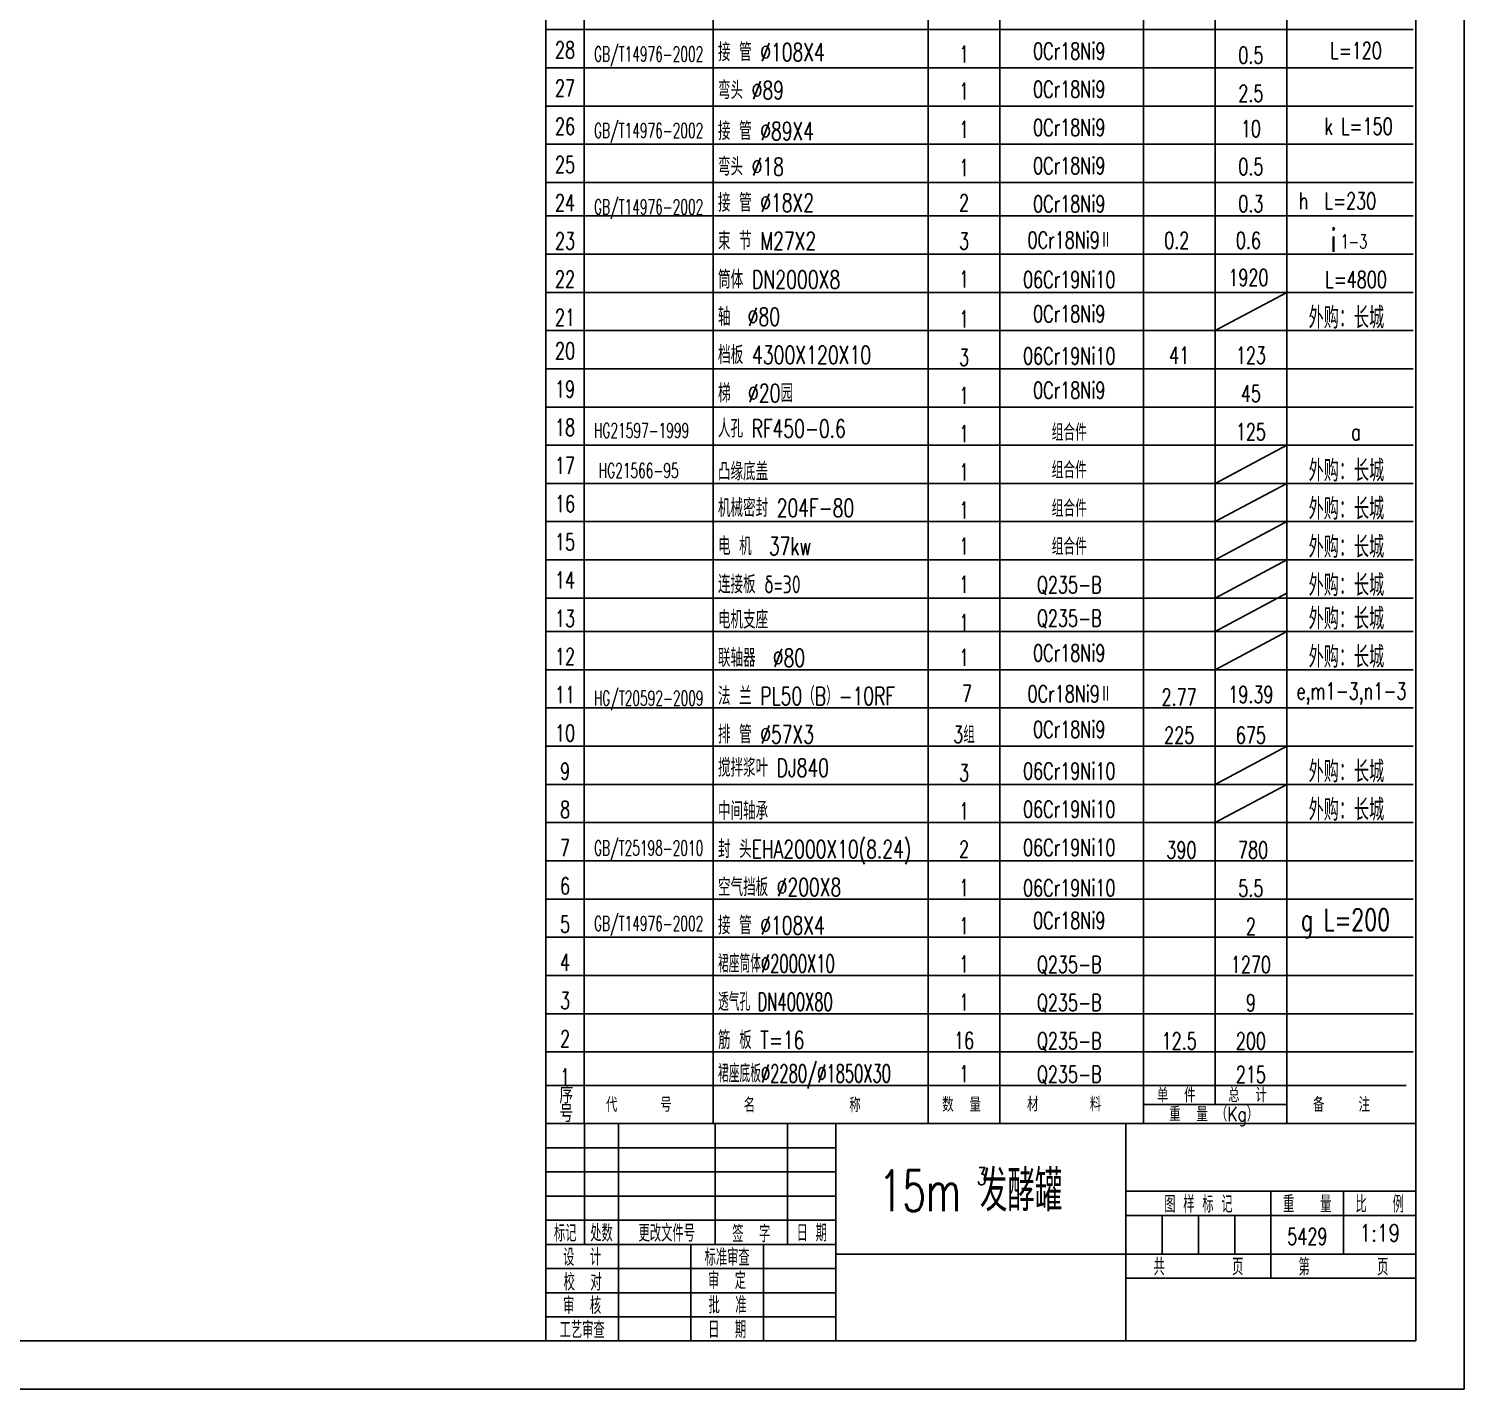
# Model space of a CAD drawing. Header units: millimetres. Extents: x 738 to 12024, y 91 to 16070.
# Drawn here: x 6381 to 12024, y 91 to 5442 of the extents above; entities that cross this region are included whole.
import ezdxf
from ezdxf.enums import TextEntityAlignment as Align

# ---------------------------------------------------------------- set-up
doc = ezdxf.new("R2010")
doc.units = ezdxf.units.MM
for name, color, linetype in [('1轮廓实线层', 7, 'Continuous'), ('2细线层', 3, 'Continuous'), ('6文字层', 3, 'Continuous'), ('_ITEM', 4, 'Continuous'), ('B', 7, 'Continuous'), ('DIM', 7, 'Continuous'), ('图框层', 7, 'Continuous')]:
    doc.layers.add(name, color=color, linetype=linetype)
doc.styles.add('HZ', font='ROMANS.SHX', dxfattribs={"width": 0.7, "bigfont": 'hztxt.shx'})
doc.styles.add('PC_TEXTSTYLE', font='romans.shx', dxfattribs={"width": 0.8, "bigfont": 'hztxt.shx'})

# ---------------------------------------------------------------- blocks, each defined once
blk = doc.blocks.new('ITEM')
at = {"color": 5}
for p, q in [((0, 8), (0, 0)), ((180, 8), (0, 8))]:
    blk.add_line(p, q, dxfattribs=at)
at = {"color": 3}
for p, q in [((8, 8), (8, 0)), ((35, 8), (35, 0)), ((80, 8), (80, 0)), ((95, 8), (95, 0)), ((125, 8), (125, 0)), ((140, 8), (140, 4)), ((155, 8), (155, 0)), ((155, 4), (125, 4))]:
    blk.add_line(p, q, dxfattribs=at)
at = {"color": 1, "style": 'HZ', "width": 0.8}
for s, height, p in [('序', 3.6, (2.83, 4.19)), ('单  件', 3, (127.84, 4.44)), ('总  计', 3, (142.76, 4.46)), ('号', 3.6, (2.83, 0.31)), ('代     号', 3, (12.56, 2.45)), ('名           称', 3, (41.39, 2.38)), ('数  量', 3, (82.92, 2.47)), ('材      料', 3, (100.67, 2.56)), ('重  量 （Kg）', 3, (130.41, 0.48)), ('备    注', 3, (160.48, 2.46))]:
    blk.add_text(s, height=height, dxfattribs=at).set_placement(p)
blk = doc.blocks.new('PC_TITLE_BLOCK')
at = {"layer": '1轮廓实线层'}
for p, q in [((-180, 0), (-180, 45)), ((-180, 0), (-180, 45)), ((-180, 45), (0, 45)), ((-172, 20), (-172, 45)), ((-165, 20), (-165, 45)), ((-145, 20), (-145, 45)), ((-130, 20), (-130, 45)), ((-120, 0), (-120, 45)), ((-60, 0), (-60, 45)), ((-60, 31), (0, 31)), ((-30, 13), (-30, 31)), ((-15, 18), (-15, 31)), ((-180, 25), (-120, 25)), ((-60, 26), (0, 26)), ((-180, 20), (-120, 20)), ((-165, 0), (-165, 20)), ((-150, 0), (-150, 20)), ((-135, 0), (-135, 20)), ((-120, 18), (0, 18)), ((-60, 13), (0, 13)), ((-180, 0), (0, 0))]:
    blk.add_line(p, q, dxfattribs=at)
at = {"layer": '2细线层'}
for p, q in [((-180, 40), (-120, 40)), ((-180, 35), (-120, 35)), ((-180, 30), (-120, 30)), ((-180, 15), (-120, 15)), ((-180, 10), (-120, 10)), ((-180, 5), (-120, 5))]:
    blk.add_line(p, q, dxfattribs=at)
at = {"layer": '2细线层', "color": 75}
for p, q in [((-52.5, 18), (-52.5, 26)), ((-45, 18), (-45, 26)), ((-37.5, 18), (-37.5, 26))]:
    blk.add_line(p, q, dxfattribs=at)
at = {"layer": '图框层'}
blk.add_line((0, 0), (0, 45), dxfattribs=at)
at = {"style": 'PC_TEXTSTYLE', "flags": 1}
blk.add_attdef('图纸张数', (0, 0), '', height=5, dxfattribs=at)
at = {"layer": '6文字层', "style": 'PC_TEXTSTYLE', "width": 0.667}
for s, p in [(' 图 样 标 记 ', (-45, 28.5)), (' 重   量 ', (-22.5, 28.5)), (' 比   例 ', (-7.5, 28.5)), ('标记', (-176, 22.5)), ('处数', (-168.5, 22.5)), (' 更改文件号 ', (-155, 22.5)), (' 签  字 ', (-137.51, 22.37)), (' 日 期 ', (-125, 22.5)), (' 设  计 ', (-172.5, 17.5)), ('标准审查', (-142.5, 17.5)), ('共        页', (-45, 15.5)), ('第        页', (-15, 15.5)), (' 校  对 ', (-172.4, 12.37)), (' 审  定 ', (-142.53, 12.68)), (' 审  核 ', (-172.5, 7.5)), ('批  准', (-142.43, 7.6)), ('工艺审查', (-172.5, 2.5)), (' 日  期 ', (-142.5, 2.5))]:
    blk.add_text(s, height=3.5, dxfattribs=at).set_placement(p, align=Align.MIDDLE)
at = {"layer": '6文字层', "style": 'PC_TEXTSTYLE', "flags": 8}
for tag, height, width, p, p2 in [('图样代号', 5, 2.176994, (-56.96, 35.53), (-3.51, 35.53)), ('图样名称', 7, 1.548666, (-116.78, 28.23), (-63.22, 28.23)), ('重量', 3.5, 1.481707, (-28.88, 20.51), (-16.35, 20.51)), ('比例', 3.5, 1.468426, (-13.53, 20.62), (-1.42, 20.62)), ('设计', 3.5, 1.504878, (-163.77, 15.45), (-151.09, 15.45)), ('标准审查', 3.5, 0.732355, (-133.59, 15.31), (-120.98, 15.31)), ('共几页', 3.5, 0.782855, (-49.76, 13.35), (-39.88, 13.35)), ('第几页', 3.5, 0.776067, (-19.69, 13.35), (-9.9, 13.35)), ('校对', 3.5, 1.480507, (-163.77, 10.48), (-151.09, 10.48)), ('审定', 3.5, 1.494807, (-133.8, 10.61), (-121.11, 10.61)), ('审核', 3.5, 1.511058, (-163.87, 5.38), (-151.09, 5.38)), ('批准', 3.5, 1.494711, (-133.7, 5.38), (-121.11, 5.38)), ('企业名称', 5, 2.108963, (-56.33, 3.82), (-4.24, 3.82)), ('工艺审查', 3.5, 0.741847, (-163.87, 0.41), (-151.09, 0.41)), ('日期', 3.5, 1.546165, (-134.08, 0.41), (-121.11, 0.41))]:
    blk.add_attdef(tag, text='', height=height, dxfattribs=dict(at, width=width)).set_placement(p, p2, align=Align.FIT)
at = {"layer": '6文字层', "style": 'PC_TEXTSTYLE', "width": 0.986205, "flags": 8}
blk.add_attdef('产品名称或材料标记', text='', height=5, rotation=0.4655, dxfattribs=at).set_placement((-117.65, 6.59), (-62.48, 7.04), align=Align.FIT)

msp = doc.modelspace()

# ---------------------------------------------------------------- linework, layer by layer
at = {"layer": '1轮廓实线层', "ltscale": 14}
for p, q in [((11044.38, 4254.97), (11326.19, 4405.26)), ((11044.38, 3653.78), (11326.19, 3804.08)), ((11044.38, 3503.48), (11326.19, 3653.78)), ((11044.38, 3353.19), (11326.19, 3503.48)), ((11044.38, 3202.89), (11326.19, 3353.19)), ((11044.38, 3071.38), (11326.19, 3221.68)), ((11044.38, 2921.08), (11326.19, 3071.38)), ((11044.38, 2470.19), (11326.19, 2620.49)), ((11044.38, 2319.9), (11326.19, 2470.19))]:
    msp.add_line(p, q, dxfattribs=at)
at = {"layer": '2细线层', "ltscale": 14}
for p in [(12024.19, 16070.31), (738.19, 91.31)]:
    msp.add_line(p, (12024.19, 91.31), dxfattribs=at)
at = {"layer": '_ITEM', "color": 5}
msp.add_line((8414.19, 1267.82), (8414.19, 6340.33), dxfattribs=at)
at = {"layer": '_ITEM', "color": 3}
for p, q in [((8564.48, 1267.82), (8564.48, 6340.33)), ((9071.74, 1267.82), (9071.74, 6340.33)), ((9917.16, 1267.82), (9917.16, 6340.33)), ((10198.96, 1267.82), (10198.96, 6340.33)), ((10762.58, 1267.82), (10762.58, 6340.33)), ((11044.38, 1267.82), (11044.38, 6340.33)), ((11326.19, 1267.82), (11326.19, 6340.33)), ((8414.19, 5438.55), (11823.03, 5438.55)), ((8414.19, 5288.26), (11823.03, 5288.26)), ((8414.19, 5137.96), (11823.03, 5137.96)), ((8414.19, 4987.66), (11823.03, 4987.66)), ((8414.19, 4837.37), (11823.03, 4837.37)), ((8414.19, 4705.86), (11823.03, 4705.86)), ((8414.19, 4555.56), (11823.03, 4555.56)), ((8414.19, 4405.26), (11823.03, 4405.26)), ((8414.19, 4254.97), (11823.03, 4254.97)), ((8414.19, 4104.67), (11823.03, 4104.67)), ((8414.19, 3954.37), (11823.03, 3954.37)), ((8414.19, 3804.08), (11823.03, 3804.08)), ((8414.19, 3653.78), (11823.03, 3653.78)), ((8414.19, 3503.48), (11823.03, 3503.48)), ((8414.19, 3353.19), (11823.03, 3353.19)), ((8414.19, 3202.89), (11823.03, 3202.89)), ((8414.19, 3071.38), (11823.03, 3071.38)), ((8414.19, 3071.38), (11823.03, 3071.38)), ((8414.19, 3071.38), (11823.03, 3071.38)), ((8414.19, 3071.38), (11823.03, 3071.38)), ((8414.19, 3071.38), (11823.03, 3071.38)), ((8414.19, 2921.08), (11823.03, 2921.08)), ((8414.19, 2770.79), (11823.03, 2770.79)), ((8414.19, 2620.49), (11823.03, 2620.49)), ((8414.19, 2470.19), (11823.03, 2470.19)), ((8414.19, 2319.9), (11823.03, 2319.9)), ((8414.19, 2169.6), (11823.03, 2169.6)), ((8414.19, 2019.3), (11823.03, 2019.3)), ((8414.19, 1869.01), (11823.03, 1869.01)), ((8414.19, 1718.71), (11823.03, 1718.71)), ((8414.19, 1568.41), (11823.03, 1568.41)), ((8414.19, 1418.12), (11823.03, 1418.12))]:
    msp.add_line(p, q, dxfattribs=at)
at = {"layer": '图框层', "ltscale": 14}
for p in [(11834.19, 15880.31), (1213.19, 281.31)]:
    msp.add_line(p, (11834.19, 281.31), dxfattribs=at)

# ---------------------------------------------------------------- block references
at = {"layer": '_ITEM', "xscale": 18.78709551845282, "yscale": 18.78709551845563, "zscale": 18.7870955184556}
msp.add_blockref('ITEM', (8414.19, 1136.31), dxfattribs=at)
at = {"layer": '图框层'}
ref = msp.add_blockref('PC_TITLE_BLOCK', (11834.19, 281.31), dxfattribs=dict(at, xscale=19, yscale=19, zscale=19))
ref.add_attrib('比例', '1:19', dxfattribs={"layer": '6文字层', "height": 66.5, "style": 'PC_TEXTSTYLE', "width": 0.8}).set_placement((11692.21, 673.01), align=Align.CENTER)

# ---------------------------------------------------------------- texts
at = {"style": 'HZ', "width": 0.7}
for s, height, p in [('i', 90, (11510.12, 4612.37)), ('外购：长城', 84.783, (11560.9, 4309.61)), ('外购：长城', 84.783, (11560.9, 3708.43)), ('外购：长城', 84.783, (11560.9, 3558.13)), ('外购：长城', 84.783, (11560.9, 3407.83)), ('外购：长城', 84.783, (11560.9, 3257.54)), ('外购：长城', 84.783, (11560.9, 3126.03)), ('外购：长城', 84.783, (11560.9, 2975.73)), ('外购：长城', 84.783, (11560.9, 2524.84)), ('外购：长城', 84.783, (11560.9, 2374.54)), ('g L=200', 84.783, (11557, 1923.81))]:
    msp.add_text(s, height=height, dxfattribs=at).set_placement(p, align=Align.MIDDLE)
at = {"style": 'PC_TEXTSTYLE', "width": 0.667}
msp.add_text('1-3', height=55.385, dxfattribs=at).set_placement((11538.1, 4577.89))
at = {"layer": '6文字层', "ltscale": 14, "style": 'PC_TEXTSTYLE', "width": 0.667}
for s, height, p in [('15m 发酵罐', 161.538, (9723.19, 791.31)), ('3', 69.23, (10107.77, 894.96))]:
    msp.add_text(s, height=height, dxfattribs=at).set_placement(p)
at = {"layer": '_ITEM', "style": 'HZ', "width": 0.7}
for s, height, p in [('28', 65.755, (8489.34, 5325.83)), ('27', 65.755, (8489.34, 5175.53)), ('26', 65.755, (8489.34, 5025.24)), ('25', 65.755, (8489.34, 4874.94)), ('24', 65.755, (8489.34, 4724.64)), ('23', 65.755, (8489.34, 4574.35)), ('22', 65.755, (8489.34, 4424.05)), ('21', 65.755, (8489.34, 4273.75)), ('20', 65.755, (8489.34, 4142.24)), ('19', 65.755, (8489.34, 3991.95)), ('18', 65.755, (8489.34, 3841.65)), ('17', 65.755, (8489.34, 3691.35)), ('16', 65.755, (8489.34, 3541.06)), ('15', 65.755, (8489.34, 3390.76)), ('14', 65.755, (8489.34, 3240.46)), ('13', 65.755, (8489.34, 3090.17)), ('12', 65.755, (8489.34, 2939.87)), ('11', 65.755, (8489.34, 2789.57)), ('10', 65.755, (8489.34, 2639.28)), ('9', 65.75, (8489.34, 2488.98)), ('8', 65.75, (8489.34, 2338.68)), ('7', 65.75, (8489.34, 2188.39)), ('6', 65.75, (8489.34, 2038.09)), ('5', 65.75, (8489.34, 1887.79)), ('4', 65.75, (8489.34, 1737.5)), ('3', 65.75, (8489.34, 1587.2)), ('2', 65.75, (8489.34, 1436.9)), ('1', 65.75, (8489.34, 1286.61))]:
    msp.add_text(s, height=height, dxfattribs=at).set_placement(p, align=Align.CENTER)
at = {"layer": 'B', "style": 'HZ'}
for s, height, width, p in [('GB/T14976-2002', 58.3953, 0.6, (8818.11, 5313.24)), ('1', 65.75, 0.7, (10058.06, 5309.01)), ('0Cr18Ni9', 65.755, 0.7, (10471.35, 5321.35)), ('0.5', 65.755, 0.7, (11185.28, 5305.06)), ('L=120', 65.755, 0.7, (11598.57, 5323.35)), ('1', 65.75, 0.7, (10058.06, 5163.08)), ('0Cr18Ni9', 65.755, 0.7, (10471.35, 5171.06)), ('2.5', 65.755, 0.7, (11185.28, 5154.76)), ('GB/T14976-2002', 58.3953, 0.6, (8818.11, 5012.64)), ('0Cr18Ni9', 65.755, 0.7, (10471.35, 5020.76)), ('10', 65.755, 0.7, (11185.28, 5015.96)), ('k L=150', 65.755, 0.7, (11608.63, 5025.4)), ('1', 65.75, 0.7, (10058.06, 5012.78)), ('1', 65.75, 0.7, (10058.06, 4862.49)), ('0Cr18Ni9', 65.755, 0.7, (10471.35, 4870.46)), ('0.5', 65.755, 0.7, (11185.28, 4866.75)), ('h  L=230', 65.755, 0.7, (11525.99, 4731.89)), ('GB/T14976-2002', 58.3953, 0.6, (8818.11, 4712.05)), ('2', 65.75, 0.7, (10058.06, 4724.5)), ('0Cr18Ni9', 65.755, 0.7, (10471.35, 4720.17)), ('0.3', 65.755, 0.7, (11185.28, 4720.89)), ('3', 65.75, 0.7, (10058.06, 4574.2)), ('0Cr18Ni9Ⅱ', 65.755, 0.7, (10472.67, 4578.11)), ('0.2', 65.755, 0.7, (10893.77, 4576.79)), ('0.6', 65.755, 0.7, (11175.57, 4576.79)), ('1', 65.75, 0.7, (10058.06, 4423.9)), ('06Cr19Ni10', 65.755, 0.7, (10471.35, 4422.53)), ('1920', 65.755, 0.7, (11175.57, 4430.57)), ('L=4800', 65.755, 0.7, (11598.57, 4422.86)), ('0Cr18Ni9', 65.755, 0.7, (10471.35, 4288.06)), ('1', 65.75, 0.7, (10058.06, 4266.97)), ('3', 65.75, 0.7, (10058.06, 4116.67)), ('06Cr19Ni10', 65.755, 0.7, (10471.35, 4122.18)), ('41', 65.755, 0.7, (10903.48, 4124.67)), ('123', 65.755, 0.7, (11185.28, 4124.67)), ('1', 65.75, 0.7, (10058.06, 3966.37)), ('0Cr18Ni9', 65.755, 0.7, (10471.35, 3987.47)), ('45', 65.755, 0.7, (11185.28, 3974.37)), ('组合件', 65.755, 0.7, (10471.35, 3821.59)), ('1', 65.75, 0.7, (10058.06, 3816.08)), ('125', 65.755, 0.7, (11185.28, 3824.08)), ('a', 65.75, 0.7, (11598.57, 3823.59)), ('1', 65.75, 0.7, (10058.06, 3665.78)), ('组合件', 65.755, 0.7, (10471.35, 3673.29)), ('1', 65.75, 0.7, (10058.06, 3515.48)), ('组合件', 65.755, 0.7, (10471.35, 3523)), ('组合件', 65.755, 0.7, (10471.35, 3372.7)), ('1', 65.75, 0.7, (10058.06, 3373.97)), ('1', 65.75, 0.7, (10058.06, 3223.68)), ('Q235-B', 65.755, 0.7, (10471.35, 3222.4)), ('1', 65.75, 0.7, (10058.06, 3073.38)), ('Q235-B', 65.755, 0.7, (10471.35, 3090.89)), ('1', 65.75, 0.7, (10058.06, 2936.4)), ('0Cr18Ni9', 65.755, 0.7, (10471.35, 2954.18)), ('HG/T20592-2009', 58.3953, 0.6, (8818.11, 2780.18)), ('7', 65.75, 0.7, (10068.99, 2794.89)), ('0Cr18Ni9Ⅱ', 65.755, 0.7, (10472.67, 2793.33)), ('2.77', 65.755, 0.7, (10903.48, 2780.79)), ('19.39', 65.755, 0.7, (11185.28, 2790.79)), ('e,m1-3,n1-3', 65.7548, 0.7, (11580.8, 2804.28)), ('0Cr18Ni9', 65.755, 0.7, (10471.35, 2653.59)), ('3组', 65.755, 0.7, (10058.06, 2633.17)), ('225', 65.755, 0.7, (10903.48, 2630.49)), ('675', 65.755, 0.7, (11185.28, 2630.49)), ('3', 65.75, 0.7, (10058.06, 2482.87)), ('06Cr19Ni10', 65.755, 0.7, (10471.35, 2489.71)), ('1', 65.75, 0.7, (10058.06, 2332.58)), ('06Cr19Ni10', 65.755, 0.7, (10471.35, 2339.41)), ('GB/T25198-2010', 58.3953, 0.6, (8818.11, 2190.96)), ('06Cr19Ni10', 65.755, 0.7, (10471.35, 2189.11)), ('2', 65.75, 0.7, (10058.06, 2182.28)), ('780', 65.755, 0.7, (11193.88, 2179.44)), ('1', 65.75, 0.7, (10058.06, 2031.3)), ('06Cr19Ni10', 65.755, 0.7, (10471.35, 2030.03)), ('5.5', 65.755, 0.7, (11185.28, 2029.3)), ('GB/T14976-2002', 58.3953, 0.6, (8818.11, 1893.98)), ('1', 65.75, 0.7, (10058.06, 1881.01)), ('0Cr18Ni9', 65.755, 0.7, (10471.35, 1902.1)), ('2', 65.75, 0.7, (11185.28, 1879.01)), ('1', 65.75, 0.7, (10058.06, 1730.71)), ('Q235-B', 65.755, 0.7, (10471.35, 1729.43)), ('1270', 65.755, 0.7, (11185.28, 1728.71)), ('1', 65.75, 0.7, (10058.06, 1580.41)), ('Q235-B', 65.755, 0.7, (10471.35, 1579.14)), ('9', 65.75, 0.7, (11185.28, 1578.41)), ('16', 65.755, 0.7, (10058.06, 1430.12)), ('Q235-B', 65.755, 0.7, (10471.35, 1428.84)), ('200', 65.755, 0.7, (11185.28, 1428.12)), ('1', 65.75, 0.7, (10058.06, 1298.61)), ('Q235-B', 65.755, 0.7, (10471.35, 1297.33)), ('215', 65.755, 0.7, (11185.28, 1296.61)), ('5429', 65.755, 0.7, (11407.39, 659.84))]:
    msp.add_text(s, height=height, dxfattribs=dict(at, width=width)).set_placement(p, align=Align.CENTER)
for s, height, width, p in [('接 管 %%C108X4', 70.4516, 0.7, (9090.52, 5314.62)), ('弯头 %%C89', 70.452, 0.7, (9090.52, 5165.06)), ('接 管 %%C89X4', 70.4516, 0.7, (9090.52, 5004.24)), ('弯头 %%C18', 70.452, 0.7, (9090.52, 4864.46)), ('接 管 %%C18X2', 70.4516, 0.7, (9090.52, 4722.44)), ('束 节 M27X2', 70.452, 0.7, (9090.52, 4572.14)), ('筒体 DN2000X8', 71.0175, 0.7, (9090.67, 4420)), ('轴  %%C80', 70.452, 0.7, (9090.52, 4274.05)), ('档板 4300X120X10', 71.0175, 0.7, (9090.67, 4123.61)), ('梯  %%C20园', 71.018, 0.7, (9090.67, 3973.31)), ('人孔 RF450-0.6', 70.4516, 0.7, (9090.52, 3834.38)), ('HG21597-1999', 58.3953, 0.6, (8603.43, 3832.73)), ('HG21566-95', 58.395, 0.6, (8621.97, 3675.29)), ('凸缘底盖', 70.452, 0.7, (9090.52, 3665.29)), ('机械密封 204F-80', 70.4516, 0.7, (9090.52, 3522.27)), ('电 机  37kw', 70.452, 0.7, (9090.52, 3371.97)), ('连接板 δ=30', 70.452, 0.7, (9090.52, 3221.68)), ('电机支座', 70.452, 0.7, (9090.52, 3082.89)), ('联轴器  %%C80', 70.452, 0.7, (9090.52, 2932.59)), ('法 兰 PL50（B）-10RF', 70.4516, 0.7, (9090.52, 2782.3)), ('排 管 %%C57X3', 70.4516, 0.7, (9090.52, 2631.27)), ('搅拌浆叶 DJ840', 70.452, 0.7, (9090.52, 2500.49)), ('中间轴承', 70.452, 0.7, (9090.52, 2330.67)), ('封 头EHA2000X10(8.24)', 70.4516, 0.7, (9090.52, 2180.38)), ('空气挡板 %%C200X8', 70.4516, 0.7, (9090.52, 2030.81)), ('接 管 %%C108X4', 70.4516, 0.7, (9090.52, 1880.52)), ('裙座筒体%%C2000X10', 70.4516, 0.6, (9090.52, 1730.22)), ('透气孔 DN400X80', 70.4516, 0.6, (9090.52, 1579.92)), ('筋 板 T=16', 70.452, 0.7, (9090.52, 1429.63)), ('裙座底板%%C2280/%%C1850X30', 70.4516, 0.6, (9090.52, 1298.12))]:
    msp.add_text(s, height=height, dxfattribs=dict(at, width=width)).set_placement(p)
at = {"layer": 'DIM', "style": 'HZ', "width": 0.7}
for s, p in [('390', (10912.07, 2179.44)), ('12.5', (10903.48, 1428.12))]:
    msp.add_text(s, height=65.755, dxfattribs=at).set_placement(p, align=Align.CENTER)

doc.saveas('drawing.dxf')
